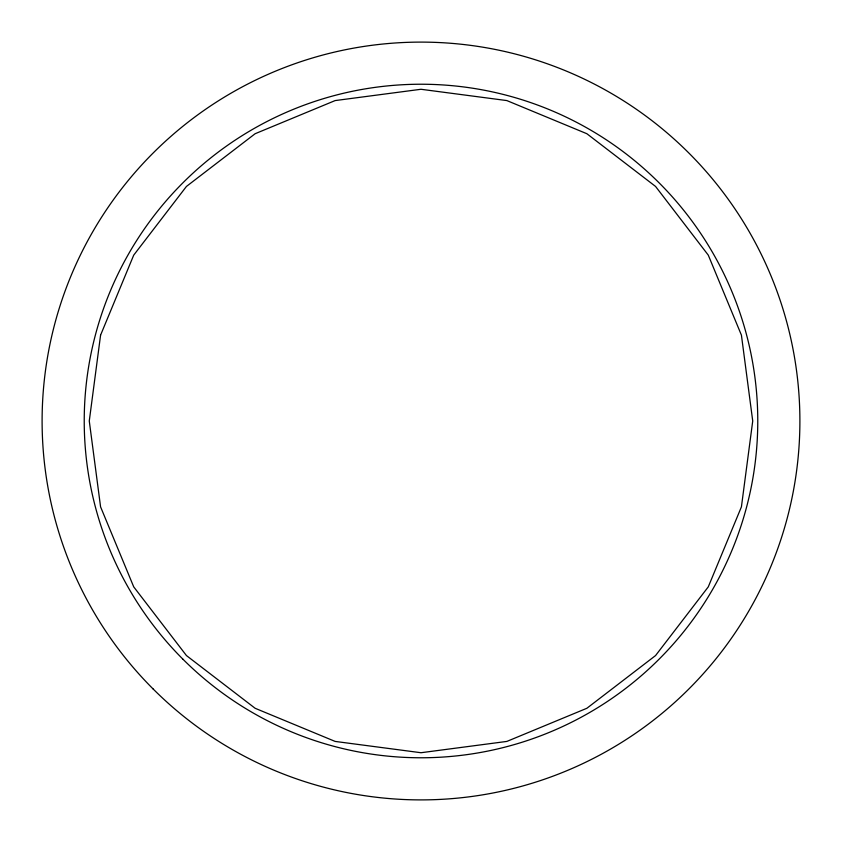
<?xml version="1.0" encoding="UTF-8"?>
<svg xmlns="http://www.w3.org/2000/svg" width="842" height="842" viewBox="0 0 842 842"><rect width="100%" height="100%" fill="white"/><g stroke="black" fill="none" stroke-linecap="round" stroke-linejoin="round"><path stroke-width="1.26" d="M100.577 335.148L89.273 421L100.577 506.852L133.72 586.863L186.44 655.56L255.137 708.28L335.148 741.423L421 752.727L506.852 741.423L586.863 708.28L655.56 655.56L708.28 586.863L741.423 506.852L752.727 421L741.423 335.148L708.28 255.137L655.56 186.44L586.863 133.72L506.852 100.577L421 89.273L335.148 100.577L255.137 133.72L186.44 186.44L133.72 255.137L100.577 335.148M182.861 659.139A336.779 336.779 0 0 0 746.296 508.168A336.779 336.779 0 0 0 333.832 95.704A336.779 336.779 0 0 0 182.861 659.139M153.076 688.924A378.9 378.9 0 0 0 786.986 519.061A378.9 378.9 0 0 0 322.939 55.014A378.9 378.9 0 0 0 153.076 688.924"/></g></svg>
